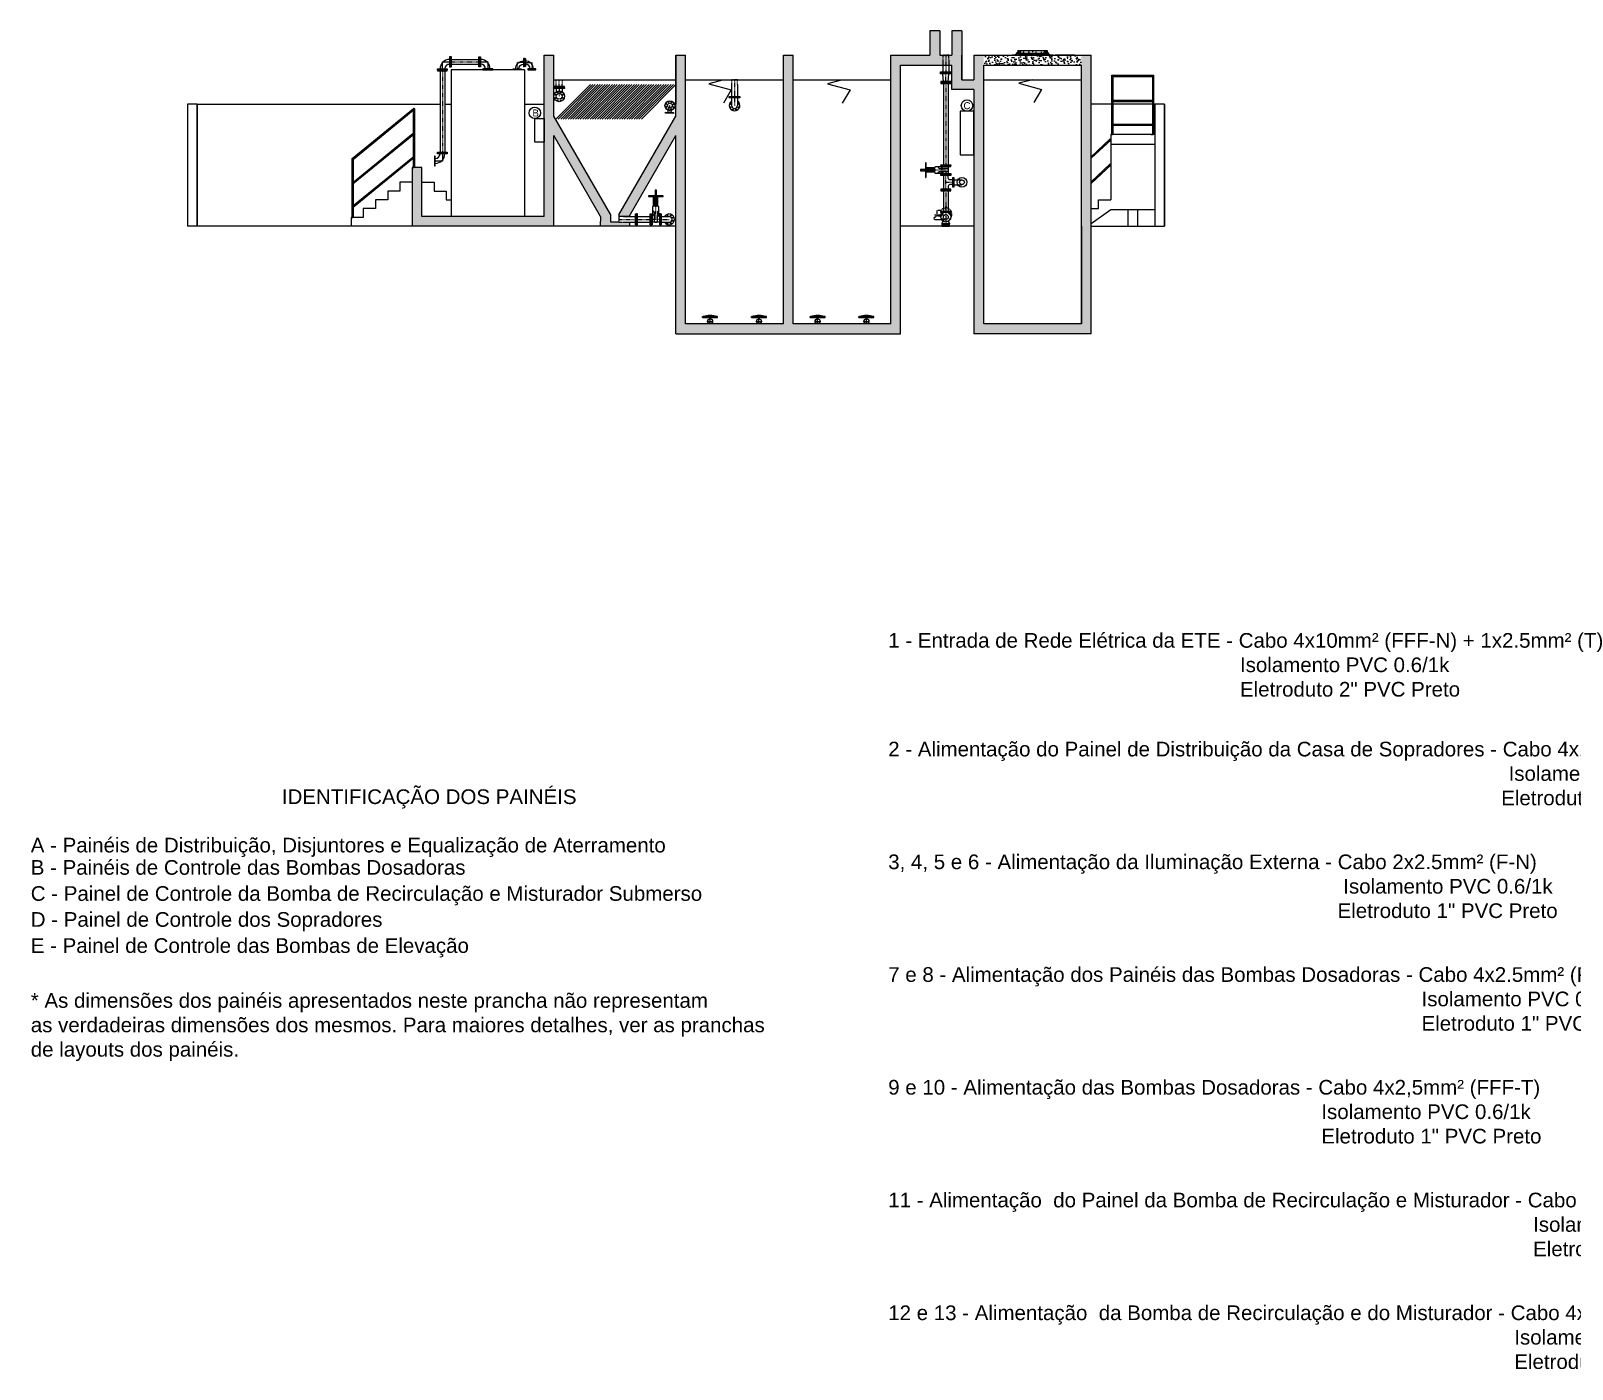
# Model space of a CAD drawing. Header units: millimetres. Extents: x 100 to 1590, y 100 to 694.
# Drawn here: x 1055.8 to 1351.6, y 138 to 394.8 of the extents above; entities that cross this region are included whole.
import ezdxf

# ---------------------------------------------------------------- set-up
doc = ezdxf.new("R2010")
doc.units = ezdxf.units.MM
for name, pattern in [('CENTER', [2, 1.25, -0.25, 0.25, -0.25]), ('HIDDEN2', [4.7625, 3.175, -1.5875]), ('SGC_DASHDOT', [1, 0.5, -0.25, 0, -0.25]), ('SGC_HIDDEN', [0.375, 0.25, -0.125])]:
    doc.linetypes.add(name, pattern=pattern)
for name, color, linetype, lineweight in [('37-P-HS-AG-Q', 4, 'Continuous', 9), ('Alvenaria', 8, 'Continuous', 9), ('AM_9', 253, 'Continuous', 13), ('Aço 1020', 6, 'Continuous', 9), ('Centro', 1, 'CENTER', 5), ('contorno', 1, 'Continuous', 9), ('COTAS', 5, 'Continuous', 5), ('M-EQUIPAMENTOS', 1, 'Continuous', 9), ('PAREDE', 7, 'Continuous', 9), ('SGC-Conexoes (Desenho Unifilar)', 6, 'Continuous', 5), ('SGC-Conexoes (Furos)', 9, 'Continuous', 5), ('SGC-Conexoes (Linhas Externas)', 6, 'Continuous', 9), ('SGC-EIXOS', 9, 'SGC_DASHDOT', 9), ('SGC-PONTAS', 2, 'SGC_HIDDEN', 9), ('SGC-Tubos (Desenho Bifilar)', 6, 'Continuous', 9), ('SGC-Valvulas (Acionamento)', 2, 'Continuous', 9), ('SGC-Valvulas (Linhas Externas)', 3, 'Continuous', 9)]:
    doc.layers.add(name, color=color, linetype=linetype, lineweight=lineweight)
doc.styles.get("Standard").update_dxf_attribs({"font": 'Arial.ttf'})
pattern_1 = [(50, (2800.9132, 462.3803), (1.6810786, -0.1470753), [0.1757812, -1.9335938]), (355, (2800.9132, 462.3803), (-0.3251984, 1.7629503), [0.140625, -1.546875]), (100.45144, (2801.0533, 462.368), (1.3558801, 1.615875), [0.149391, -1.6433018]), (46.1842, (2800.9132, 462.849), (2.5013469, -0.3879358), [0.263672, -2.9003906]), (96.63564, (2801.1216, 462.8167), (2.190614, 2.2830905), [0.2240867, -2.464954]), (351.18416, (2800.9132, 462.849), (2.190614, 2.2830905), [0.2109375, -2.3203125]), (21, (2801.1476, 462.7318), (1.3990009, -0.943638), [0.1757812, -1.9335938]), (326, (2801.1476, 462.7318), (0.5702703, 1.6995704), [0.140625, -1.546875]), (71.45144, (2801.2641, 462.6532), (1.9692712, 0.7559324), [0.149391, -1.6433018]), (37.5, (2800.9132, 462.38026), (0.02849966, 0.78021997), [0, -1.528125, 0, -1.5703125, 0, -1.5527344]), (7.5, (2800.9132, 462.3803), (0.61656923, 0.92440245), [0, -0.8953125, 0, -1.49296875, 0, -0.59179687]), (327.5, (2800.3905, 462.38026), (1.25114633, -0.05286298), [0, -0.5859375, 0, -1.828125, 0, -2.42578125]), (317.5, (2800.1562, 462.3803), (1.3668426, 0.23462105), [0, -0.76171875, 0, -1.2140625, 0, -1.72265625])]

# ---------------------------------------------------------------- blocks, each defined once
blk = doc.blocks.new('BB-1-CD13-N10-D100-S0', base_point=(18535, 26959))
at = {"layer": 'SGC-Conexoes (Linhas Externas)'}
blk.add_lwpolyline([(18355, 26849), (18355, 27069), (18374, 27069), (18374, 26849)], close=True, dxfattribs=at)
for points in [[(18620, 27018), (18374, 27018)], [(18620, 26900), (18374, 26900)]]:
    blk.add_lwpolyline(points, dxfattribs=at)
at = {"layer": 'SGC-EIXOS'}
blk.add_line((18715, 26959), (18355, 26959), dxfattribs=at)
at = {"layer": 'SGC-PONTAS'}
blk.add_lwpolyline([(18620, 26900), (18715, 26900), (18715, 27018), (18620, 27018)], dxfattribs=at)
blk = doc.blocks.new('BB-1-EH01-N10-D100-S0', base_point=(440692, 47249))
at = {"layer": 'SGC-EIXOS'}
for p, q in [((440692, 47249), (440692, 47849)), ((440787, 47249), (440597, 47249))]:
    blk.add_line(p, q, dxfattribs=at)
at = {"layer": 'SGC-Valvulas (Acionamento)'}
blk.add_lwpolyline([(440736, 47714), (440838, 47714, 0.414214), (440842, 47718), (440842, 47725, 0.414214), (440838, 47729), (440546, 47729, 0.414214), (440542, 47725), (440542, 47718, 0.414214), (440546, 47714), (440648, 47714)], format="xyb", dxfattribs=at)
blk.add_lwpolyline([(440707, 47729), (440707, 47849), (440677, 47849), (440677, 47729)], close=True, dxfattribs=at)
at = {"layer": 'SGC-Valvulas (Linhas Externas)'}
for p, q in [((440648, 47714), (440736, 47714)), ((440648, 47517), (440648, 47714)), ((440736, 47704), (440648, 47704)), ((440736, 47694), (440648, 47694)), ((440736, 47684), (440648, 47684)), ((440659, 47547), (440659, 47684)), ((440681, 47547), (440681, 47684)), ((440703, 47547), (440703, 47684)), ((440725, 47547), (440725, 47684)), ((440736, 47517), (440736, 47714)), ((440625, 47308), (440625, 47359)), ((440736, 47547), (440648, 47547)), ((440736, 47537), (440648, 47537)), ((440736, 47527), (440648, 47527)), ((440758, 47308), (440758, 47359)), ((440616, 47308), (440625, 47308)), ((440768, 47190), (440616, 47190)), ((440768, 47308), (440758, 47308))]:
    blk.add_line(p, q, dxfattribs=at)
for points in [[(440597, 47139), (440597, 47359), (440616, 47359), (440616, 47139)], [(440787, 47139), (440787, 47359), (440768, 47359), (440768, 47139)]]:
    blk.add_lwpolyline(points, close=True, dxfattribs=at)
blk.add_lwpolyline([(440727, 47212), (440727, 47318, -0.198912), (440734, 47334), (440752, 47352, 0.198912), (440758, 47368), (440758, 47495, 0.414214), (440736, 47517), (440648, 47517, 0.414214), (440625, 47495), (440625, 47368, 0.198912), (440632, 47352), (440650, 47334, -0.198912), (440657, 47318), (440657, 47212, 0.414214), (440679, 47190), (440705, 47190, 0.414214)], format="xyb", close=True, dxfattribs=at)
for points in [[(440625, 47438), (440650, 47413, -0.198912), (440657, 47397), (440657, 47327)], [(440758, 47438), (440734, 47413, 0.198912), (440727, 47397), (440727, 47327)]]:
    blk.add_lwpolyline(points, format="xyb", dxfattribs=at)
blk = doc.blocks.new('BB-4-CC01-N10-D100-S0', base_point=(9653, 38781))
at = {"layer": 'SGC-Conexoes (Furos)'}
for centre in [(9619, 38864), (9688, 38864), (9736, 38816), (9619, 38698), (9688, 38698), (9736, 38747)]:
    blk.add_ellipse(centre, major_axis=(-9.5, 0), ratio=1, dxfattribs=at)
at = {"layer": 'SGC-Conexoes (Linhas Externas)'}
for p, q in [((9492, 38840), (9653, 38840)), ((9492, 38722), (9653, 38722))]:
    blk.add_line(p, q, dxfattribs=at)
blk.add_lwpolyline([(9473, 38891), (9492, 38891), (9492, 38671), (9473, 38671)], close=True, dxfattribs=at)
for radius, start, end in [(110, 212.4364, 147.5636), (59, 270, 90)]:
    blk.add_arc((9653, 38781), radius, start, end, dxfattribs=at)
at = {"layer": 'SGC-EIXOS'}
blk.add_line((9473, 38781), (9653, 38781), dxfattribs=at)
blk = doc.blocks.new('BB-1-CA06-N10-D100-S0-L300')
at = {"layer": 'SGC-EIXOS'}
blk.add_line((150, 0), (-150, 0), dxfattribs=at)
at = {"layer": 'SGC-Tubos (Desenho Bifilar)'}
for p, q in [((131, 59), (-131, 59)), ((131, -59), (-131, -59))]:
    blk.add_line(p, q, dxfattribs=at)
for points in [[(-150, -110), (-150, 110), (-131, 110), (-131, -110)], [(150, -110), (150, 110), (131, 110), (131, -110)]]:
    blk.add_lwpolyline(points, close=True, dxfattribs=at)
blk = doc.blocks.new('chassi lateral')
at = {"layer": 'Centro'}
for p, q in [((-2158, 7589), (-2158, 7575)), ((-2058, 7589), (-2058, 7575)), ((-2164, 7544), (-2164, 7532)), ((-2052, 7544), (-2052, 7532))]:
    blk.add_line(p, q, dxfattribs=at)
at = {"layer": 'contorno'}
for p, q in [((-2184, 7586), (-2031, 7586)), ((-2184, 7535), (-2184, 7586)), ((-2184, 7573), (-2031, 7573)), ((-2168, 7578), (-2047, 7578)), ((-2031, 7535), (-2031, 7586)), ((-2184, 7541), (-2031, 7541)), ((-2184, 7535), (-2031, 7535))]:
    blk.add_line(p, q, dxfattribs=at)
for centre, start, end in [((-2168, 7572), 90, 167.6822), ((-2047, 7572), 12.3178, 90)]:
    blk.add_arc(centre, 6, start, end, dxfattribs=at)
blk = doc.blocks.new('M12 x 25')
at = {"layer": 'Centro'}
blk.add_line((-2058, 7582), (-2058, 7572), dxfattribs=at)
at = {"layer": 'contorno'}
for p, q in [((-2064, 7578), (-2064, 7576)), ((-2062, 7575), (-2064, 7576)), ((-2064, 7576), (-2052, 7576)), ((-2062, 7578), (-2062, 7575)), ((-2062, 7575), (-2053, 7575)), ((-2053, 7578), (-2053, 7575)), ((-2052, 7576), (-2053, 7575)), ((-2052, 7578), (-2052, 7576))]:
    blk.add_line(p, q, dxfattribs=at)
blk = doc.blocks.new('redutor lateral carc. 112')
at = {"layer": 'AM_9', "linetype": 'HIDDEN2', "ltscale": 3}
for p, q in [((-1418, 9177), (-1437, 9177)), ((-1437, 9171), (-1418, 9171)), ((-1331, 9283), (-1331, 9264)), ((-1325, 9264), (-1325, 9283)), ((-1219, 9177), (-1237, 9177)), ((-1237, 9171), (-1219, 9171))]:
    blk.add_line(p, q, dxfattribs=at)
for centre, radius, start, end in [((-1437, 9180), 3, 180, 270), ((-1437, 9168), 3, 90, 180), ((-1328, 9174), 125, 304.7659, 152.8264), ((-1334, 9283), 3, 0, 90), ((-1322, 9283), 3, 90, 180), ((-1219, 9180), 3, 270, 0), ((-1219, 9168), 3, 0, 90), ((-1328, 9174), 125, 194.5207, 235.2341)]:
    blk.add_arc(centre, radius, start, end, dxfattribs=at)
blk = doc.blocks.new('112MFFSEM-PEE1-1')
at = {"layer": 'AM_9', "linetype": 'HIDDEN2', "ltscale": 3}
for p, q in [((-180, -38), (-180, 70)), ((-157, 75), (-177, 74)), ((-155, 72), (-157, 75)), ((-117, 72), (-155, 72)), ((-112, 67), (-112, 56)), ((-112, 60), (-110, 60)), ((-5, 163), (-6, 125)), ((5, 163), (6, 125)), ((-157, -42), (-177, -41)), ((-155, -40), (-157, -42)), ((-118, -40), (-155, -40))]:
    blk.add_line(p, q, dxfattribs=at)
blk.add_arc((0, 163), 5, 1.5482, 178.4518, dxfattribs=at)
for centre, major_axis, start_param, end_param in [((-177, 70), (-3.42, 0), -1.521479, 0), ((-117, 67), (-5.7, 0), 3.141593, 4.712389), ((-177, -38), (3.42, 0), 3.141593, 4.663072)]:
    blk.add_ellipse(centre, major_axis=major_axis, ratio=0.99585, start_param=start_param, end_param=end_param, dxfattribs=at)
blk = doc.blocks.new('CARCAÇA DE ENTRADA L')
at = {"layer": 'contorno'}
for p, q in [((-1975, 8864), (-1785, 8864)), ((-1975, 8845), (-1975, 8864)), ((-1934, 8842), (-1972, 8842)), ((-1788, 8842), (-1825, 8842)), ((-1785, 8864), (-1785, 8845))]:
    blk.add_line(p, q, dxfattribs=at)
for centre, start, end in [((-1972, 8845), 180, 270), ((-1788, 8845), 270, 0)]:
    blk.add_arc(centre, 3, start, end, dxfattribs=at)
blk = doc.blocks.new('BB-1-CI07-N10-D100-S80', base_point=(483985, 8090))
at = {"layer": 'SGC-Conexoes (Linhas Externas)'}
for p, q in [((484066, 8139), (483904, 8149)), ((484066, 8041), (483904, 8031))]:
    blk.add_line(p, q, dxfattribs=at)
for points in [[(483885, 7980), (483885, 8200), (483904, 8200), (483904, 7980)], [(484085, 7990), (484085, 8190), (484066, 8190), (484066, 7990)]]:
    blk.add_lwpolyline(points, close=True, dxfattribs=at)
at = {"layer": 'SGC-EIXOS'}
blk.add_line((484085, 8090), (483885, 8090), dxfattribs=at)
blk = doc.blocks.new('BB-1-CA06-N10-D80-S0-L1700')
at = {"layer": 'SGC-EIXOS'}
blk.add_line((850, 0), (-850, 0), dxfattribs=at)
at = {"layer": 'SGC-Tubos (Desenho Bifilar)'}
for p, q in [((831, 49), (-831, 49)), ((831, -49), (-831, -49))]:
    blk.add_line(p, q, dxfattribs=at)
for points in [[(-850, -100), (-850, 100), (-831, 100), (-831, -100)], [(850, -100), (850, 100), (831, 100), (831, -100)]]:
    blk.add_lwpolyline(points, close=True, dxfattribs=at)
blk = doc.blocks.new('BB-1-CG01-N10-D80-S80', base_point=(-223113, 242056))
at = {"layer": 'SGC-Conexoes (Linhas Externas)'}
blk.add_line((-223254, 242007), (-222972, 242007), dxfattribs=at)
for points in [[(-223273, 241956), (-223273, 242156), (-223254, 242156), (-223254, 241956)], [(-223213, 242221), (-223013, 242221), (-223013, 242202), (-223213, 242202)], [(-222953, 241956), (-222953, 242156), (-222972, 242156), (-222972, 241956)]]:
    blk.add_lwpolyline(points, close=True, dxfattribs=at)
for points in [[(-223162, 242202), (-223162, 242137, -0.414214), (-223195, 242105), (-223254, 242105)], [(-223064, 242202), (-223064, 242137, 0.414214), (-223032, 242105), (-222972, 242105)]]:
    blk.add_lwpolyline(points, format="xyb", dxfattribs=at)
at = {"layer": 'SGC-EIXOS'}
for p, q in [((-222953, 242056), (-223273, 242056)), ((-223113, 242056), (-223113, 242221))]:
    blk.add_line(p, q, dxfattribs=at)
blk = doc.blocks.new('BB-1-EH01-N10-D80-S0', base_point=(-380638, 191436))
at = {"layer": 'SGC-EIXOS'}
for p, q in [((-380638, 191436), (-380638, 191956)), ((-380548, 191436), (-380728, 191436))]:
    blk.add_line(p, q, dxfattribs=at)
at = {"layer": 'SGC-Valvulas (Acionamento)'}
blk.add_lwpolyline([(-380596, 191842), (-380491, 191842, 0.414214), (-380488, 191846), (-380488, 191853, 0.414214), (-380491, 191856), (-380784, 191856, 0.414214), (-380788, 191853), (-380788, 191846, 0.414214), (-380784, 191842), (-380680, 191842)], format="xyb", dxfattribs=at)
blk.add_lwpolyline([(-380624, 191856), (-380624, 191956), (-380652, 191956), (-380652, 191856)], close=True, dxfattribs=at)
at = {"layer": 'SGC-Valvulas (Linhas Externas)'}
for p, q in [((-380680, 191842), (-380596, 191842)), ((-380680, 191666), (-380680, 191842)), ((-380596, 191834), (-380680, 191834)), ((-380596, 191825), (-380680, 191825)), ((-380596, 191666), (-380596, 191842)), ((-380701, 191485), (-380701, 191536)), ((-380596, 191817), (-380680, 191817)), ((-380596, 191691), (-380680, 191691)), ((-380596, 191683), (-380680, 191683)), ((-380596, 191674), (-380680, 191674)), ((-380669, 191691), (-380669, 191817)), ((-380648, 191691), (-380648, 191817)), ((-380627, 191691), (-380627, 191817)), ((-380606, 191691), (-380606, 191817)), ((-380575, 191485), (-380575, 191536)), ((-380709, 191485), (-380701, 191485)), ((-380567, 191387), (-380709, 191387)), ((-380567, 191485), (-380575, 191485))]:
    blk.add_line(p, q, dxfattribs=at)
for points in [[(-380728, 191336), (-380728, 191536), (-380709, 191536), (-380709, 191336)], [(-380548, 191336), (-380548, 191536), (-380567, 191536), (-380567, 191336)]]:
    blk.add_lwpolyline(points, close=True, dxfattribs=at)
blk.add_lwpolyline([(-380605, 191408), (-380605, 191498, -0.198912), (-380598, 191513), (-380581, 191530, 0.198912), (-380575, 191545), (-380575, 191645, 0.414214), (-380596, 191666), (-380680, 191666, 0.414214), (-380701, 191645), (-380701, 191545, 0.198912), (-380695, 191530), (-380677, 191513, -0.198912), (-380671, 191498), (-380671, 191408, 0.414214), (-380650, 191387), (-380626, 191387, 0.414214)], format="xyb", close=True, dxfattribs=at)
for points in [[(-380701, 191601), (-380677, 191577, -0.198912), (-380671, 191563), (-380671, 191507)], [(-380575, 191601), (-380598, 191577, 0.198912), (-380605, 191563), (-380605, 191507)]]:
    blk.add_lwpolyline(points, format="xyb", dxfattribs=at)
blk = doc.blocks.new('BB-1-CA06-N10-D80-S0-L454')
at = {"layer": 'SGC-EIXOS'}
blk.add_line((227, 0), (-227, 0), dxfattribs=at)
at = {"layer": 'SGC-Tubos (Desenho Bifilar)'}
for p, q in [((208, 49), (-208, 49)), ((208, -49), (-208, -49))]:
    blk.add_line(p, q, dxfattribs=at)
for points in [[(-227, -100), (-227, 100), (-208, 100), (-208, -100)], [(227, -100), (227, 100), (208, 100), (208, -100)]]:
    blk.add_lwpolyline(points, close=True, dxfattribs=at)
blk = doc.blocks.new('BB-2-CG01-N10-D80-S50', base_point=(-173065, -8736))
at = {"layer": 'SGC-Conexoes (Furos)'}
for centre in [(-173139, -8705), (-173139, -8766), (-173095, -8662), (-173095, -8809), (-173034, -8662), (-173034, -8809), (-172991, -8705), (-172991, -8766)]:
    blk.add_circle(centre, 9.5, dxfattribs=at)
at = {"layer": 'SGC-Conexoes (Linhas Externas)'}
for p, q in [((-173098, -8595), (-173098, -8641)), ((-173032, -8595), (-173032, -8641))]:
    blk.add_line(p, q, dxfattribs=at)
blk.add_lwpolyline([(-173147, -8576), (-172982, -8576), (-172982, -8595), (-173147, -8595)], close=True, dxfattribs=at)
for radius in [100, 49]:
    blk.add_circle((-173065, -8736), radius, dxfattribs=at)
at = {"layer": 'SGC-EIXOS'}
blk.add_line((-173065, -8576), (-173065, -8736), dxfattribs=at)
blk = doc.blocks.new('BB-1-CC01-N10-D50-S0', base_point=(-174500, -10107))
at = {"layer": 'SGC-Conexoes (Linhas Externas)'}
for points in [[(-174650, -10025), (-174631, -10025), (-174631, -10190), (-174650, -10190)], [(-174418, -10257), (-174418, -10238), (-174583, -10238), (-174583, -10257)]]:
    blk.add_lwpolyline(points, close=True, dxfattribs=at)
for radius in [164, 98]:
    blk.add_arc((-174631, -10238), radius, 360, 90, dxfattribs=at)
at = {"layer": 'SGC-EIXOS'}
for p, q in [((-174650, -10107), (-174500, -10107)), ((-174500, -10107), (-174500, -10257))]:
    blk.add_line(p, q, dxfattribs=at)
blk = doc.blocks.new('BB-1-CC01-N10-D80-S0', base_point=(373179.552, 32989.429))
at = {"layer": 'SGC-Conexoes (Linhas Externas)'}
for points in [[(373179.387, 32989.529), (373179.406, 32989.529), (373179.406, 32989.329), (373179.387, 32989.329)], [(373179.652, 32989.264), (373179.652, 32989.283), (373179.452, 32989.283), (373179.452, 32989.264)]]:
    blk.add_lwpolyline(points, close=True, dxfattribs=at)
for radius in [0.195, 0.097]:
    blk.add_arc((373179.406, 32989.283), radius, 360, 90, dxfattribs=at)
at = {"layer": 'SGC-EIXOS'}
for p, q in [((373179.387, 32989.429), (373179.552, 32989.429)), ((373179.552, 32989.429), (373179.552, 32989.264))]:
    blk.add_line(p, q, dxfattribs=at)
blk = doc.blocks.new('BB-1-CA06-N10-D80-S0-L600')
at = {"layer": 'SGC-EIXOS'}
blk.add_line((300, 0), (-300, 0), dxfattribs=at)
at = {"layer": 'SGC-Tubos (Desenho Bifilar)'}
for p, q in [((281, 49), (-281, 49)), ((281, -49), (-281, -49))]:
    blk.add_line(p, q, dxfattribs=at)
for points in [[(-300, -100), (-300, 100), (-281, 100), (-281, -100)], [(300, -100), (300, 100), (281, 100), (281, -100)]]:
    blk.add_lwpolyline(points, close=True, dxfattribs=at)
blk = doc.blocks.new('BB-2-LC01-N0-D0-S0', base_point=(-106625, -46704))
at = {"layer": 'SGC-Conexoes (Linhas Externas)'}
for p, q in [((-107045, -46798), (-106205, -46798)), ((-107045, -46804), (-107045, -46798)), ((-107045, -46804), (-106205, -46804)), ((-106979, -46798), (-106926, -46735)), ((-106975, -46798), (-106921, -46735)), ((-106930, -46798), (-106904, -46735)), ((-106926, -46735), (-106921, -46735)), ((-106925, -46704), (-106325, -46704)), ((-106925, -46704), (-106925, -46735)), ((-106925, -46798), (-106900, -46735)), ((-106921, -46795), (-106921, -46735)), ((-106330, -46771), (-106920, -46771)), ((-106920, -46771), (-106920, -46779)), ((-106920, -46779), (-106330, -46779)), ((-106904, -46735), (-106900, -46735)), ((-106900, -46798), (-106900, -46735)), ((-106884, -46798), (-106869, -46735)), ((-106882, -46704), (-106369, -46704)), ((-106882, -46704), (-106882, -46771)), ((-106879, -46798), (-106865, -46735)), ((-106869, -46735), (-106865, -46735)), ((-106865, -46798), (-106865, -46735)), ((-106822, -46798), (-106812, -46735)), ((-106817, -46798), (-106807, -46735)), ((-106812, -46735), (-106807, -46735)), ((-106807, -46798), (-106807, -46735)), ((-106787, -46771), (-106787, -46779)), ((-106764, -46771), (-106764, -46779)), ((-106708, -46798), (-106701, -46735)), ((-106703, -46798), (-106697, -46735)), ((-106701, -46735), (-106697, -46735)), ((-106697, -46798), (-106697, -46735)), ((-106547, -46798), (-106554, -46735)), ((-106549, -46735), (-106554, -46735)), ((-106554, -46798), (-106554, -46735)), ((-106543, -46798), (-106549, -46735)), ((-106487, -46771), (-106487, -46779)), ((-106464, -46771), (-106464, -46779)), ((-106439, -46735), (-106443, -46735)), ((-106433, -46798), (-106443, -46735)), ((-106443, -46798), (-106443, -46735)), ((-106429, -46798), (-106439, -46735)), ((-106382, -46735), (-106386, -46735)), ((-106371, -46798), (-106386, -46735)), ((-106386, -46798), (-106386, -46735)), ((-106367, -46798), (-106382, -46735)), ((-106369, -46704), (-106369, -46771)), ((-106325, -46798), (-106351, -46735)), ((-106347, -46735), (-106351, -46735)), ((-106351, -46798), (-106351, -46735)), ((-106321, -46798), (-106347, -46735)), ((-106330, -46771), (-106330, -46779)), ((-106276, -46798), (-106329, -46735)), ((-106325, -46735), (-106329, -46735)), ((-106329, -46795), (-106329, -46735)), ((-106325, -46704), (-106325, -46735)), ((-106271, -46798), (-106325, -46735)), ((-106205, -46804), (-106205, -46798)), ((-106205, -46804), (-106205, -46798))]:
    blk.add_line(p, q, dxfattribs=at)
at = {"layer": 'SGC-EIXOS'}
blk.add_line((-106625, -46704), (-106625, -46804), dxfattribs=at)
blk = doc.blocks.new('BB-2-CG01-N10-D100-S100', base_point=(134399, 233092))
at = {"layer": 'SGC-Conexoes (Furos)'}
for centre in [(134365, 233175), (134434, 233175), (134316, 233126), (134316, 233057), (134365, 233008), (134434, 233008), (134482, 233126), (134482, 233057)]:
    blk.add_circle(centre, 9.5, dxfattribs=at)
at = {"layer": 'SGC-Conexoes (Linhas Externas)'}
for p, q in [((134340, 233253), (134340, 233184)), ((134458, 233253), (134458, 233184))]:
    blk.add_line(p, q, dxfattribs=at)
blk.add_lwpolyline([(134289, 233272), (134509, 233272), (134509, 233253), (134289, 233253)], close=True, dxfattribs=at)
for radius in [110, 59]:
    blk.add_circle((134399, 233092), radius, dxfattribs=at)
at = {"layer": 'SGC-EIXOS'}
blk.add_line((134399, 233272), (134399, 233092), dxfattribs=at)
blk = doc.blocks.new('BB-1-CA09-N10-D100-S0-L160')
at = {"layer": 'SGC-EIXOS'}
blk.add_line((80, 0), (-80, 0), dxfattribs=at)
at = {"layer": 'SGC-PONTAS'}
blk.add_lwpolyline([(14.5, -59), (-80, -59), (-80, 59), (14.5, 59)], dxfattribs=at)
at = {"layer": 'SGC-Tubos (Desenho Bifilar)'}
for p, q in [((61, 59), (14.5, 59)), ((61, -59), (14.5, -59))]:
    blk.add_line(p, q, dxfattribs=at)
blk.add_lwpolyline([(80, -110), (80, 110), (61, 110), (61, -110)], close=True, dxfattribs=at)

msp = doc.modelspace()

# ---------------------------------------------------------------- hatches: boundary and pattern name
at = {"layer": 'Alvenaria'}
h = msp.add_hatch(dxfattribs=at)
h.set_pattern_fill('AR-CONC', color=256, scale=0.234375)
h.set_pattern_definition(pattern_1)
h.paths.add_polyline_path([(1181.46, 390.14), (1179.59, 390.14), (1179.59, 380.76), (1179.59, 378.46), (1168.64, 359.51), (1168.64, 359.2), (1170.63, 359.2), (1179.59, 374.71), (1179.59, 336.7), (1222.71, 336.7), (1222.71, 388.26), (1232.56, 388.26), (1232.56, 383.58), (1236.78, 383.58), (1236.78, 336.7), (1259.28, 336.7), (1259.28, 390.14), (1257.4, 390.14), (1257.4, 338.58), (1238.65, 338.58), (1238.65, 390.14), (1236.78, 390.14), (1236.78, 385.45), (1234.43, 385.45), (1234.43, 394.83), (1232.56, 394.83), (1232.56, 390.14), (1230.21, 390.14), (1230.21, 394.83), (1228.34, 394.83), (1228.34, 390.14), (1220.84, 390.14), (1220.84, 338.58), (1202.09, 338.58), (1202.09, 390.14), (1200.21, 390.14), (1200.21, 338.58), (1181.46, 338.58)])
h = msp.add_hatch(dxfattribs=at)
h.set_pattern_fill('AR-CONC', color=256, scale=0.234375)
h.set_pattern_definition(pattern_1)
h.paths.add_polyline_path([(1130.84, 368.58), (1128.96, 368.58), (1128.96, 357.33), (1156.15, 357.33), (1156.15, 374.71), (1165.11, 359.2), (1165.05, 357.33), (1170.68, 357.33), (1170.68, 358.09), (1169.53, 358.09), (1168.64, 358.09), (1167.1, 358.09), (1167.1, 359.51), (1156.15, 378.46), (1156.15, 390.14), (1154.28, 390.14), (1154.28, 359.2), (1130.84, 359.2)])
h = msp.add_hatch(dxfattribs=at)
h.set_pattern_fill('AR-CONC', color=256, scale=0.009375)
h.set_pattern_definition([(50, (-302.5907, -1826.7712), (1.7079813, -0.1494289), [0.1785937, -1.9645313]), (355, (-302.5907, -1826.7712), (-0.3304071, 1.7911579), [0.142875, -1.5716305]), (100.451445, (-302.4483, -1826.7836), (1.3775742, 1.6417289), [0.1517813, -1.669596]), (46.1842, (-302.5907, -1826.295), (2.541366, -0.3941468), [0.2678906, -2.9467969]), (96.63556, (-302.379, -1826.3278), (2.2256638, 2.31962), [0.227672, -2.5043963]), (351.18415, (-302.5907, -1826.295), (2.2256638, 2.31962), [0.2143122, -2.357435]), (21, (-302.3525, -1826.414), (1.4213849, -0.9587362), [0.1785937, -1.9645313]), (326, (-302.3525, -1826.414), (0.579394, 1.7267622), [0.142875, -1.571625]), (71.451445, (-302.2341, -1826.4939), (2.0007789, 0.768026), [0.1517813, -1.6695932]), (37.5, (-302.59066, -1826.77116), (0.02895566, 0.79270349), [0, -1.552575, 0, -1.5954375, 0, -1.57757813]), (7.5, (-302.5907, -1826.7712), (0.62643434, 0.9391929), [0, -0.9096375, 0, -1.51685625, 0, -0.60126563]), (327.5, (-303.1217, -1826.77116), (1.27116183, -0.05370697), [0, -0.5953125, 0, -1.857375, 0, -2.46459375]), (317.5, (-303.3598, -1826.7712), (1.38871108, 0.23837335), [0, -0.77390625, 0, -1.2334875, 0, -1.75021875])])
h.paths.add_polyline_path([(1257.4, 390.14), (1238.65, 390.14), (1238.65, 388.26), (1257.4, 388.26)])

# ---------------------------------------------------------------- linework, layer by layer
at = {"color": 2, "lineweight": 20}
for points in [[(1236.78, 379.38), (1234.13, 379.38), (1234.13, 371), (1236.78, 371)], [(1154.28, 373.45), (1152.5, 373.45), (1152.5, 377.98), (1154.28, 377.98)]]:
    msp.add_lwpolyline(points, close=True, dxfattribs=at)
for centre in [(1235.45, 380.48), (1152.5, 379.07)]:
    msp.add_circle(centre, 1.1, dxfattribs=at)
at = {"layer": '37-P-HS-AG-Q'}
for p, q in [((1156.15, 385.45), (1179.59, 385.45)), ((1181.46, 385.45), (1200.21, 385.45)), ((1202.09, 385.45), (1220.84, 385.45)), ((1238.65, 385.45), (1257.4, 385.45))]:
    msp.add_line(p, q, dxfattribs=at)
for points in [[(1188.52, 385.36), (1185.89, 384.68), (1190.22, 383.47), (1188.74, 380.97)], [(1211.3, 385.36), (1208.67, 384.68), (1213, 383.47), (1211.52, 380.97)], [(1248.03, 385.45), (1245.39, 384.78), (1249.73, 383.57), (1248.25, 381.06)]]:
    msp.add_lwpolyline(points, dxfattribs=at)
at = {"layer": 'Aço 1020'}
msp.add_lwpolyline([(1252.36, 390.2), (1256.11, 390.2), (1256.11, 390.14), (1252.36, 390.14)], close=True, dxfattribs=at)
at = {"layer": 'Centro'}
for p, q in [((1263.36, 374.95), (1263.36, 386.2)), ((1271.14, 386.2), (1263.36, 386.2)), ((1271.14, 374.95), (1271.14, 386.2)), ((1129.29, 379.83), (1117.57, 370.26)), ((1129.29, 368.58), (1129.29, 379.83)), ((1271.14, 381.39), (1263.36, 381.39)), ((1271.14, 376.83), (1263.36, 376.83)), ((1129.22, 375.02), (1117.5, 365.46)), ((1259.28, 370.51), (1263.03, 374.01)), ((1263.03, 374.95), (1263.36, 374.95)), ((1263.69, 374.95), (1263.36, 374.95)), ((1270.81, 374.95), (1271.14, 374.95)), ((1271.46, 374.95), (1271.14, 374.95)), ((1129.15, 370.45), (1117.44, 360.89)), ((1117.57, 359.01), (1117.57, 370.26)), ((1128.96, 368.58), (1129.29, 368.58)), ((1129.62, 368.58), (1129.29, 368.58)), ((1259.28, 365.65), (1263.03, 369.2)), ((1117.57, 359.01), (1117.57, 365.46)), ((1117.57, 359.01), (1117.57, 360.89)), ((1231.39, 361.27), (1231.39, 357.76)), ((1117.24, 359.01), (1117.57, 359.01)), ((1117.9, 359.01), (1117.57, 359.01)), ((1186.15, 338.5), (1186.15, 340.37)), ((1195.53, 338.5), (1195.53, 340.37)), ((1206.78, 338.5), (1206.78, 340.37)), ((1216.15, 338.5), (1216.15, 340.37)), ((1185.59, 339.06), (1186.71, 339.06)), ((1194.96, 339.06), (1196.09, 339.06)), ((1206.21, 339.06), (1207.34, 339.06)), ((1215.59, 339.06), (1216.71, 339.06))]:
    msp.add_line(p, q, dxfattribs=at)
at = {"layer": 'contorno'}
for p, q in [((1230.68, 357.91), (1230.88, 358.25)), ((1230.68, 357.8), (1230.68, 357.9)), ((1232.09, 357.91), (1231.89, 358.25)), ((1232.09, 357.9), (1232.09, 357.8)), ((1232.09, 357.8), (1230.68, 357.8))]:
    msp.add_line(p, q, dxfattribs=at)
for centre, radius, start, end in [((1230.7, 357.9), 0.0187, 150, 180), ((1230.82, 358.29), 0.075, 330, 54.0261), ((1231.95, 358.29), 0.075, 125.9739, 210), ((1232.07, 357.9), 0.0187, 0, 30)]:
    msp.add_arc(centre, radius, start, end, dxfattribs=at)
at = {"layer": 'M-EQUIPAMENTOS'}
for p, q in [((1150.53, 387.33), (1136.46, 387.33)), ((1136.46, 387.33), (1136.46, 359.2)), ((1150.53, 387.33), (1150.53, 359.2)), ((1163.18, 384.51), (1156.55, 377.89)), ((1163.65, 384.51), (1157.02, 377.89)), ((1164.12, 384.51), (1157.49, 377.89)), ((1164.59, 384.51), (1157.96, 377.89)), ((1165.06, 384.51), (1158.43, 377.89)), ((1165.53, 384.51), (1158.9, 377.89)), ((1165.99, 384.51), (1159.37, 377.89)), ((1165.99, 384.51), (1159.37, 377.89)), ((1166.46, 384.51), (1159.83, 377.89)), ((1166.93, 384.51), (1160.3, 377.89)), ((1167.4, 384.51), (1160.77, 377.89)), ((1167.87, 384.51), (1161.24, 377.89)), ((1168.34, 384.51), (1161.71, 377.89)), ((1168.81, 384.51), (1162.18, 377.89)), ((1169.28, 384.51), (1162.65, 377.89)), ((1169.74, 384.51), (1163.12, 377.89)), ((1170.21, 384.51), (1163.58, 377.89)), ((1170.21, 384.51), (1163.58, 377.89)), ((1170.68, 384.51), (1164.05, 377.89)), ((1171.15, 384.51), (1164.52, 377.89)), ((1171.62, 384.51), (1164.99, 377.89)), ((1172.09, 384.51), (1165.46, 377.89)), ((1172.56, 384.51), (1165.93, 377.89)), ((1173.03, 384.51), (1166.4, 377.89)), ((1173.49, 384.51), (1166.87, 377.89)), ((1173.96, 384.51), (1167.33, 377.89)), ((1174.43, 384.51), (1167.8, 377.89)), ((1174.9, 384.51), (1168.27, 377.89)), ((1175.37, 384.51), (1168.74, 377.89)), ((1175.84, 384.51), (1169.21, 377.89)), ((1176.31, 384.51), (1169.68, 377.89)), ((1176.78, 384.51), (1170.15, 377.89)), ((1177.24, 384.51), (1170.62, 377.89)), ((1177.71, 384.51), (1171.08, 377.89)), ((1178.18, 384.51), (1171.55, 377.89)), ((1178.65, 384.51), (1172.02, 377.89)), ((1179.12, 384.51), (1172.49, 377.89)), ((1179.59, 384.51), (1172.96, 377.89))]:
    msp.add_line(p, q, dxfattribs=at)
at = {"layer": 'PAREDE'}
for p, q in [((1230.21, 394.83), (1228.34, 394.83)), ((1228.34, 394.83), (1228.34, 390.14)), ((1230.21, 394.83), (1230.21, 390.14)), ((1234.43, 394.83), (1232.56, 394.83)), ((1232.56, 394.83), (1232.56, 390.14)), ((1234.43, 394.83), (1234.43, 385.45)), ((1154.28, 359.2), (1154.28, 390.14)), ((1154.28, 390.14), (1156.15, 390.14)), ((1156.15, 378.46), (1156.15, 390.14)), ((1179.59, 378.46), (1179.59, 390.14)), ((1179.59, 390.14), (1179.59, 380.76)), ((1179.59, 390.14), (1181.46, 390.14)), ((1181.46, 338.58), (1181.46, 390.14)), ((1200.21, 338.58), (1200.21, 390.14)), ((1200.21, 390.14), (1202.09, 390.14)), ((1202.09, 338.58), (1202.09, 390.14)), ((1220.84, 338.58), (1220.84, 390.14)), ((1220.84, 390.14), (1228.34, 390.14)), ((1222.71, 336.7), (1222.71, 388.26)), ((1222.71, 388.26), (1232.56, 388.26)), ((1230.21, 390.14), (1232.56, 390.14)), ((1232.56, 383.58), (1232.56, 388.26)), ((1234.43, 385.45), (1234.43, 390.14)), ((1236.78, 390.14), (1236.78, 385.45)), ((1236.78, 390.14), (1238.65, 390.14)), ((1236.78, 388.26), (1236.78, 385.45)), ((1238.65, 390.14), (1257.4, 390.14)), ((1238.65, 338.58), (1238.65, 388.26)), ((1238.65, 388.26), (1257.4, 388.26)), ((1257.4, 390.14), (1259.28, 390.14)), ((1257.4, 338.58), (1257.4, 388.26)), ((1259.28, 336.7), (1259.28, 390.14)), ((1150.53, 387.33), (1149.12, 387.33)), ((1234.43, 385.45), (1236.78, 385.45)), ((1236.78, 383.58), (1232.56, 383.58)), ((1236.78, 383.58), (1236.78, 336.7)), ((1085.84, 380.76), (1085.84, 357.33)), ((1087.71, 380.76), (1085.84, 380.76)), ((1087.71, 380.76), (1087.71, 357.33)), ((1087.71, 357.33), (1087.71, 380.76)), ((1087.71, 380.76), (1134.32, 380.76)), ((1135.24, 380.76), (1136.45, 380.76)), ((1150.53, 380.76), (1154.28, 380.76)), ((1263.25, 380.76), (1259.28, 380.76)), ((1271.02, 380.76), (1263.48, 380.76)), ((1271.46, 380.76), (1271.25, 380.76)), ((1271.46, 380.76), (1271.46, 357.33)), ((1273.34, 380.76), (1271.46, 380.76)), ((1273.34, 380.76), (1273.34, 357.33)), ((1273.34, 357.33), (1273.34, 380.76)), ((1167.1, 359.51), (1156.15, 378.46)), ((1168.64, 359.51), (1179.59, 378.46)), ((1156.15, 357.33), (1156.15, 374.71)), ((1165.11, 359.2), (1156.15, 374.71)), ((1170.63, 359.2), (1179.59, 374.71)), ((1179.59, 336.7), (1179.59, 374.71)), ((1271.46, 374.95), (1263.03, 374.95)), ((1263.03, 374.95), (1263.03, 373.08)), ((1263.03, 373.08), (1271.46, 373.08)), ((1263.03, 373.08), (1263.03, 362.39)), ((1130.84, 368.58), (1128.96, 368.58)), ((1128.96, 368.58), (1128.96, 357.33)), ((1130.84, 359.2), (1130.84, 368.58)), ((1126.62, 364.08), (1124.28, 364.08)), ((1124.28, 364.08), (1124.28, 362.39)), ((1128.96, 365.76), (1126.62, 365.76)), ((1126.62, 365.76), (1126.62, 364.08)), ((1130.84, 365.76), (1133.18, 365.76)), ((1133.18, 365.76), (1133.18, 364.08)), ((1133.18, 364.08), (1135.53, 364.08)), ((1135.53, 364.08), (1135.53, 362.39)), ((1124.28, 362.39), (1121.93, 362.39)), ((1121.93, 362.39), (1121.93, 360.7)), ((1135.53, 362.39), (1136.46, 362.39)), ((1260.68, 360.7), (1260.68, 362.39)), ((1260.68, 362.39), (1263.03, 362.39)), ((1119.59, 359.01), (1117.24, 359.01)), ((1117.24, 359.01), (1117.24, 357.33)), ((1121.93, 360.7), (1119.59, 360.7)), ((1119.59, 360.7), (1119.59, 359.01)), ((1154.28, 359.2), (1130.84, 359.2)), ((1165.11, 359.2), (1165.05, 357.34)), ((1167.1, 358.09), (1167.1, 359.51)), ((1168.64, 358.09), (1167.1, 358.09)), ((1168.64, 359.51), (1168.64, 359.2)), ((1170.63, 359.2), (1168.64, 359.2)), ((1170.68, 358.09), (1170.68, 357.34)), ((1259.28, 360.7), (1260.68, 360.7)), ((1259.28, 357.83), (1263.03, 360.53)), ((1263.03, 360.53), (1271.46, 360.53)), ((1266.31, 360.53), (1266.31, 357.33)), ((1268.18, 360.53), (1268.18, 357.33)), ((1179.59, 357.33), (1085.84, 357.33)), ((1236.78, 357.33), (1222.71, 357.33)), ((1257.4, 357.33), (1257.4, 338.58)), ((1259.28, 357.33), (1273.34, 357.33)), ((1259.28, 357.33), (1259.28, 357.33)), ((1200.21, 338.58), (1181.46, 338.58)), ((1184.7, 339.81), (1184.7, 340)), ((1184.7, 340), (1184.79, 340)), ((1184.7, 339.81), (1187.6, 339.81)), ((1187.51, 340), (1184.79, 340)), ((1186.27, 339.81), (1186.04, 339.81)), ((1186.04, 339.81), (1186.04, 339.53)), ((1186.27, 339.53), (1186.27, 339.81)), ((1187.6, 340), (1187.51, 340)), ((1187.6, 339.81), (1187.6, 340)), ((1194.07, 339.81), (1194.07, 340)), ((1194.07, 340), (1194.17, 340)), ((1194.07, 339.81), (1196.98, 339.81)), ((1196.89, 340), (1194.17, 340)), ((1195.64, 339.81), (1195.41, 339.81)), ((1195.41, 339.81), (1195.41, 339.53)), ((1195.64, 339.53), (1195.64, 339.81)), ((1196.98, 340), (1196.89, 340)), ((1196.98, 339.81), (1196.98, 340)), ((1220.84, 338.58), (1202.09, 338.58)), ((1205.32, 339.81), (1205.32, 340)), ((1205.32, 340), (1205.42, 340)), ((1205.32, 339.81), (1208.23, 339.81)), ((1208.14, 340), (1205.42, 340)), ((1206.89, 339.81), (1206.66, 339.81)), ((1206.66, 339.81), (1206.66, 339.53)), ((1206.89, 339.53), (1206.89, 339.81)), ((1208.23, 340), (1208.14, 340)), ((1208.23, 339.81), (1208.23, 340)), ((1214.7, 339.81), (1214.7, 340)), ((1214.7, 340), (1214.79, 340)), ((1214.7, 339.81), (1217.6, 339.81)), ((1217.51, 340), (1214.79, 340)), ((1216.27, 339.81), (1216.04, 339.81)), ((1216.04, 339.81), (1216.04, 339.53)), ((1216.27, 339.53), (1216.27, 339.81)), ((1217.6, 340), (1217.51, 340)), ((1217.6, 339.81), (1217.6, 340)), ((1257.4, 338.58), (1238.65, 338.58)), ((1179.59, 336.7), (1222.71, 336.7)), ((1259.28, 336.7), (1236.78, 336.7))]:
    msp.add_line(p, q, dxfattribs=at)
for centre, radius in [((1186.15, 339.06), 0.483), ((1186.15, 339.06), 0.469), ((1195.53, 339.06), 0.483), ((1195.53, 339.06), 0.469), ((1206.78, 339.06), 0.483), ((1206.78, 339.06), 0.469), ((1216.15, 339.06), 0.483), ((1216.15, 339.06), 0.469)]:
    msp.add_circle(centre, radius, dxfattribs=at)
for centre, radius, start, end in [((1229.29, 358.84), 0.23, 90, 270), ((1229.29, 359.3), 0.23, 270, 90), ((1186.15, 335.12), 5.06, 74.4316, 105.5684), ((1195.53, 335.12), 5.06, 74.4316, 105.5684), ((1206.78, 335.12), 5.06, 74.4316, 105.5684), ((1216.15, 335.12), 5.06, 74.4316, 105.5684)]:
    msp.add_arc(centre, radius, start, end, dxfattribs=at)
at = {"layer": 'SGC-Conexoes (Desenho Unifilar)'}
for p, q in [((1263.25, 374.95), (1263.25, 386.32)), ((1263.25, 386.32), (1271.25, 386.32)), ((1263.48, 374.95), (1263.48, 386.09)), ((1263.48, 386.09), (1271.02, 386.09)), ((1271.02, 386.09), (1271.02, 374.95)), ((1271.25, 386.32), (1271.25, 374.95)), ((1117.46, 370.32), (1129.22, 379.92)), ((1117.69, 370.21), (1129.17, 379.58)), ((1129.17, 379.58), (1129.17, 368.58)), ((1129.41, 379.83), (1129.41, 368.58)), ((1263.36, 381.51), (1271.14, 381.51)), ((1263.36, 381.28), (1271.14, 381.28)), ((1263.36, 376.94), (1271.14, 376.94)), ((1263.36, 376.71), (1271.14, 376.71)), ((1129.15, 375.11), (1117.5, 365.61)), ((1129.3, 374.93), (1117.65, 365.43)), ((1259.2, 370.6), (1262.95, 374.1)), ((1259.36, 370.43), (1263.11, 373.93)), ((1117.46, 359.01), (1117.46, 370.32)), ((1129.08, 370.54), (1117.5, 361.09)), ((1129.23, 370.36), (1117.65, 360.91)), ((1117.69, 359.01), (1117.69, 370.21)), ((1259.19, 365.79), (1262.94, 369.29)), ((1259.35, 365.62), (1263.1, 369.12))]:
    msp.add_line(p, q, dxfattribs=at)
msp.add_arc((1129.29, 379.83), 0.117, 0, 129.2144, dxfattribs=at)
at = {"layer": 'SGC-Tubos (Desenho Bifilar)'}
for p, q in [((1233.11, 366.22), (1234.48, 366.22)), ((1233.11, 365.3), (1234.48, 365.3)), ((1229.29, 359.53), (1231.39, 359.53)), ((1229.29, 358.61), (1231.39, 358.61))]:
    msp.add_line(p, q, dxfattribs=at)
for centre, radius in [((1234.48, 365.76), 0.938), ((1234.48, 365.76), 0.459), ((1231.39, 359.07), 0.938), ((1231.39, 359.07), 0.459)]:
    msp.add_circle(centre, radius, dxfattribs=at)

# ---------------------------------------------------------------- block references
at = {"layer": 'contorno', "yscale": 0.009375000000000001, "zscale": 0.009375000000000001}
for name, p, xscale in [('112MFFSEM-PEE1-1', (1231.39, 359.66), 0.009375000000000001), ('redutor lateral carc. 112', (1243.83, 273.66), 0.009375000000000001), ('CARCAÇA DE ENTRADA L', (1249.01, 276.91), 0.009375000000000001), ('chassi lateral', (1251.14, 286.69), 0.009375000000000001), ('M12 x 25', (1211.63, 286.69), -0.009375000000000001), ('M12 x 25', (1251.14, 286.69), 0.009375000000000001)]:
    msp.add_blockref(name, p, dxfattribs=dict(at, xscale=xscale))
at = {"layer": 'SGC-Conexoes (Linhas Externas)'}
for name, p, xscale, yscale, zscale in [('BB-2-LC01-N0-D0-S0', (1248.03, 391.08), 0.009375000000000001, 0.009375000000000001, 0.009375000000000001), ('BB-1-CC01-N10-D80-S0', (1143.49, 388.87), 9.375, 9.375, 9.375), ('BB-1-CC01-N10-D50-S0', (1149.12, 388.73), -0.009375000000000001, 0.009375000000000001, 0.009375000000000001), ('BB-1-CC01-N10-D50-S0', (1151.93, 388.73), 0.009375000000000001, 0.009375000000000001, 0.009375000000000001), ('BB-2-CG01-N10-D100-S100', (1157.18, 382.26), 0.009375000000000001, 0.009375000000000001, 0.009375000000000001), ('BB-4-CC01-N10-D100-S0', (1178.3, 358.64), 0.009375000000000001, 0.009375000000000001, 0.009375000000000001)]:
    msp.add_blockref(name, p, dxfattribs=dict(at, xscale=xscale, yscale=yscale, zscale=zscale))
for name, p, xscale, yscale, zscale, rotation in [('BB-1-CC01-N10-D80-S0', (1134.78, 388.87), 9.375, 9.375, 9.375, 90), ('BB-1-CI07-N10-D100-S80', (1231.39, 385.83), 0.009375000000000001, 0.009375000000000001, 0.009375000000000001, 270), ('BB-4-CC01-N10-D100-S0', (1190.84, 380.48), 0.009375000000000001, 0.009375000000000001, 0.009375000000000001, 270), ('BB-2-CG01-N10-D80-S50', (1178.43, 380.48), 0.009375000000000001, 0.009375000000000001, 0.009375000000000001, 178.1947830345653), ('BB-1-CC01-N10-D80-S0', (1134.78, 369.84), 9.375, 9.375, 9.375, 270), ('BB-1-CG01-N10-D80-S80', (1231.39, 365.76), 0.009375000000000001, 0.009375000000000001, 0.009375000000000001, 270)]:
    msp.add_blockref(name, p, dxfattribs=dict(at, xscale=xscale, yscale=yscale, zscale=zscale, rotation=rotation))
at = {"layer": 'SGC-Tubos (Desenho Bifilar)', "xscale": 0.009375000000000001, "yscale": 0.009375000000000001, "zscale": 0.009375000000000001}
for name, p, rotation in [('BB-1-CA06-N10-D80-S0-L600', (1139.14, 388.87), 180), ('BB-1-CA06-N10-D80-S0-L1700', (1134.78, 379.36), 89.99999999999999), ('BB-1-CA09-N10-D100-S0-L160', (1157.18, 384.7), 270), ('BB-1-CA06-N10-D80-S0-L1700', (1231.39, 376.92), 89.99999999999999), ('BB-1-CA06-N10-D80-S0-L454', (1231.39, 362.14), 89.99999999999999), ('BB-1-CA06-N10-D100-S0-L300', (1173.42, 358.64), 180)]:
    msp.add_blockref(name, p, dxfattribs=dict(at, rotation=rotation))
at = {"layer": 'SGC-Valvulas (Linhas Externas)', "xscale": 0.009375000000000001, "yscale": 0.009375000000000001, "zscale": 0.009375000000000001}
for name, p, rotation in [('BB-1-CD13-N10-D100-S0', (1231.39, 388.45), 90), ('BB-1-CD13-N10-D100-S0', (1190.84, 383.76), 90), ('BB-1-EH01-N10-D80-S0', (1231.39, 368.11), 90), ('BB-1-CD13-N10-D100-S0', (1170.33, 358.64), 180)]:
    msp.add_blockref(name, p, dxfattribs=dict(at, rotation=rotation))
msp.add_blockref('BB-1-EH01-N10-D100-S0', (1175.72, 358.64), dxfattribs=at)

# ---------------------------------------------------------------- texts
at = {"layer": 'COTAS', "color": 2, "lineweight": 20, "char_height": 1.34, "attachment_point": 1}
for s, insert in [('B', (1152.06, 379.73)), ('C', (1234.77, 381.13))]:
    msp.add_mtext_dynamic_manual_height_columns(s, width=1385.5134, gutter_width=0.75, heights=[0], dxfattribs=dict(at, insert=insert))
at = {"layer": 'COTAS', "color": 0, "char_height": 2.8125, "attachment_point": 1}
for s, insert in [('\\A1;1 - Entrada de Rede Elétrica da ETE - Cabo 4x10mm² (FFF-N) + 1x2.5mm² (T)\\P^I^I^I^I^I^IIsolamento PVC 0.6/1k\\P^I^I^I^I^I^IEletroduto 2" PVC Preto', (1220.33, 279.24)), ('2 - Alimentação do Painel de Distribuição da Casa de Sopradores - Cabo 4x10mm² (FFF-N) + 1x4mm² (T)\\P                                                             ^I^I^I^I^I      Isolamento PVC 0.6/1k\\P                                                               ^I^I^I               Eletroduto 1" PVC Preto', (1220.33, 258.38)), ('IDENTIFICAÇÃO DOS PAINÉIS', (1103.98, 249.24)), ('A - Painéis de Distribuição, Disjuntores e Equalização de Aterramento', (1055.79, 239.95)), ('3, 4, 5 e 6 - Alimentação da Iluminação Externa - Cabo 2x2.5mm² (F-N)\\P                                                                                Isolamento PVC 0.6/1k\\P                                                                               Eletroduto 1" PVC Preto', (1220.33, 236.74)), ('B - Painéis de Controle das Bombas Dosadoras', (1055.79, 235.67)), ('C - Painel de Controle da Bomba de Recirculação e Misturador Submerso', (1055.79, 230.66)), ('D - Painel de Controle dos Sopradores', (1055.79, 225.68)), ('E - Painel de Controle das Bombas de Elevação', (1055.79, 220.67)), ('7 e 8 - Alimentação dos Painéis das Bombas Dosadoras - Cabo 4x2.5mm² (FFF-N) + 1x2,5mm² (T)\\P                                                                 ^I^I^I Isolamento PVC 0.6/1k\\P                                                                ^I^I^I Eletroduto 1" PVC Preto', (1220.33, 215.11)), ('* As dimensões dos painéis apresentados neste prancha não representam \\Pas verdadeiras dimensões dos mesmos. Para maiores detalhes, ver as pranchas \\Pde layouts dos painéis. ', (1055.79, 210.13)), ('9 e 10 - Alimentação das Bombas Dosadoras - Cabo 4x2,5mm² (FFF-T)\\P                                                       ^I^I    Isolamento PVC 0.6/1k\\P                                                      ^I^I    Eletroduto 1" PVC Preto', (1220.33, 193.47)), ('11 - Alimentação  do Painel da Bomba de Recirculação e Misturador - Cabo 4x2.5mm² (FFF-N) + 1x2,5mm² (T)\\P                                                                          ^I^I^I^IIsolamento PVC 0.6/1k\\P                                                                         ^I^I^I^IEletroduto 1" PVC Preto', (1220.33, 171.83)), ('12 e 13 - Alimentação  da Bomba de Recirculação e do Misturador - Cabo 4x2.5mm² (FFF-T)\\P                                                                            ^I^I^I       Isolamento PVC 0.6/1k\\P                                                                            ^I^I^I       Eletroduto 1" PVC Preto', (1220.33, 150.19))]:
    msp.add_mtext_dynamic_manual_height_columns(s, width=4099.9241, gutter_width=0.75, heights=[0], dxfattribs=dict(at, insert=insert))

doc.saveas('drawing.dxf')
